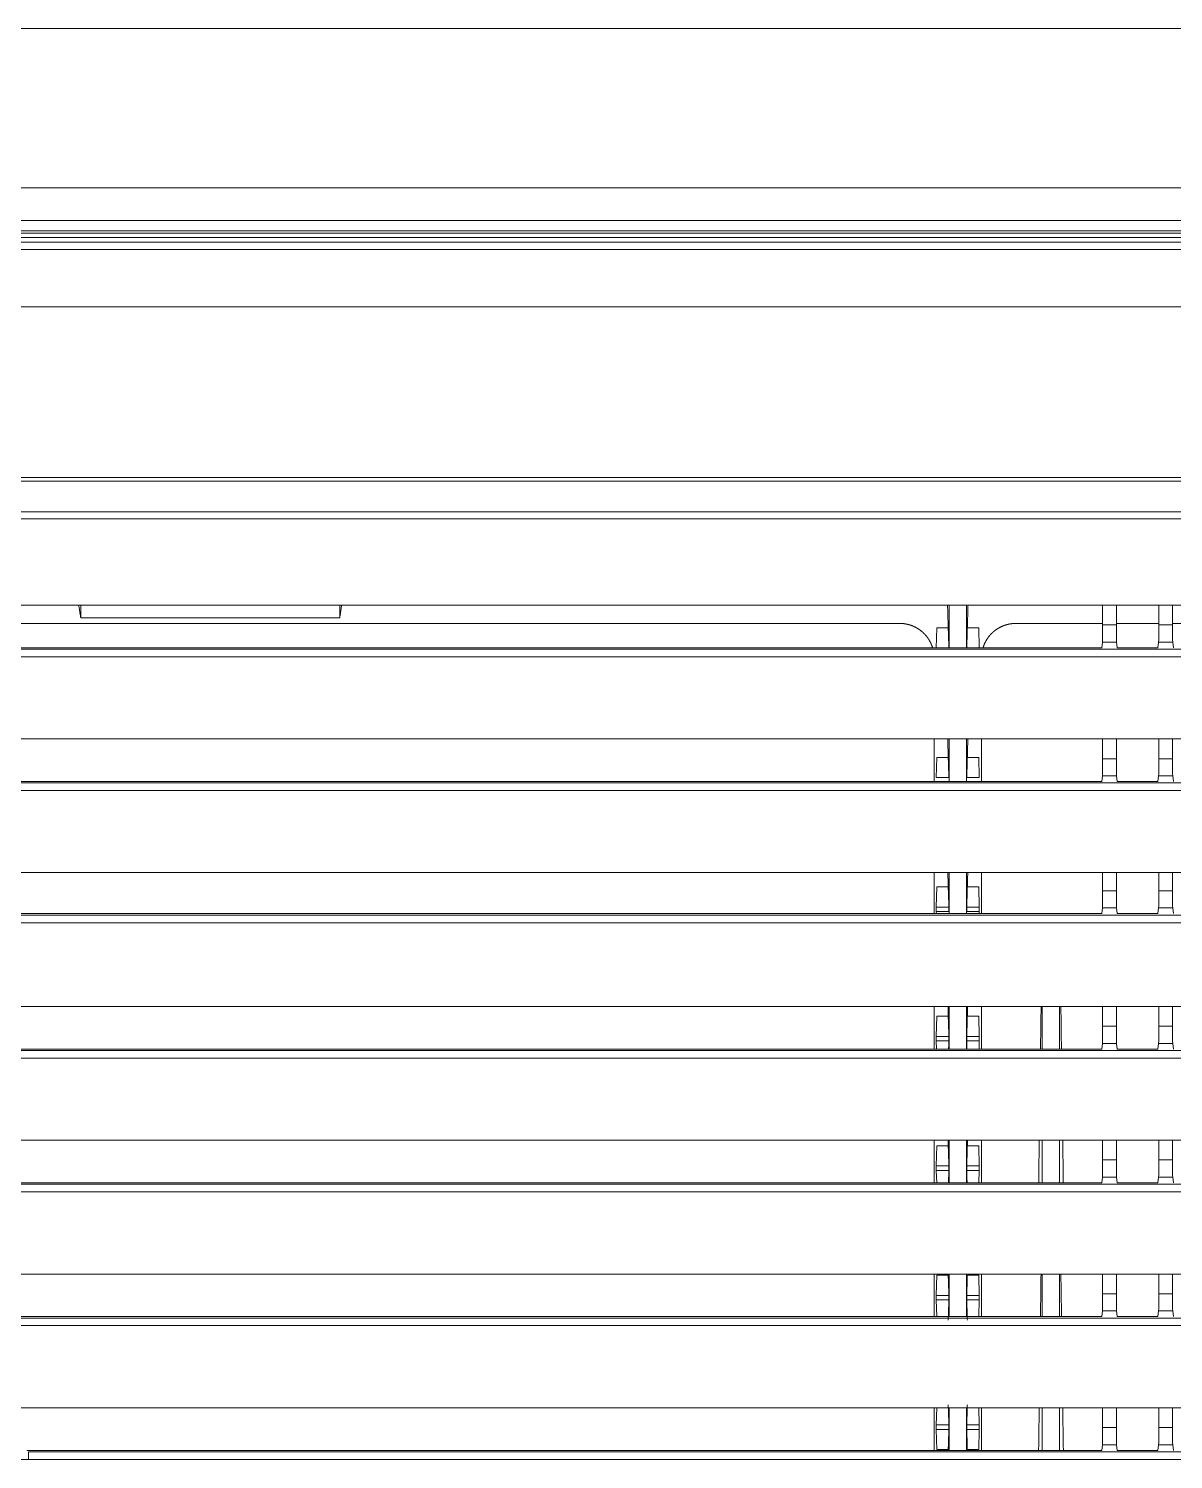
# Model space of a CAD drawing. Header units: inches. Extents: x 3778 to 56227, y -16914 to 35091.
# Drawn here: x 11467.4 to 11600.6, y 17670.8 to 17837.3 of the extents above; entities that cross this region are included whole.
import ezdxf

# ---------------------------------------------------------------- set-up
doc = ezdxf.new("R2010")
doc.units = ezdxf.units.IN
doc.header["$LTSCALE"] = 100
doc.header["$MEASUREMENT"] = 0
doc.layers.add('mark-B', color=2, linetype='Continuous', lineweight=20)
doc.layers.add('RC-LIGHT', color=7, linetype='Continuous')

# ---------------------------------------------------------------- blocks, each defined once
blk = doc.blocks.new('무풍1way 일반')
at = {"layer": 'mark-B'}
for p, q in [((-420.47, -24.85), (0, -24.85)), ((-420.47, -24.85), (0, -24.85)), ((0, -25.36), (-514.56, -25.36)), ((0, -25.36), (-514.56, -25.36)), ((-380.01, -53.26), (380.01, -53.26)), ((380.01, -53.69), (-380.01, -53.69)), ((-379.23, -57.26), (379.23, -57.26)), ((379.23, -58.09), (-379.23, -58.09)), ((-377.46, -68.13), (-234.95, -68.13)), ((-353.82, -68.13), (-353.82, -69.62)), ((-323.69, -69.62), (-323.69, -68.13)), ((-252.8, -68.13), (-252.8, -73.08)), ((-250.8, -73.08), (-250.8, -68.13)), ((-234.95, -70.42), (-234.95, -68.13)), ((-234.95, -68.13), (-233.35, -68.13)), ((-233.35, -68.13), (-233.35, -70.42)), ((-233.35, -68.13), (-228.42, -68.13)), ((-228.42, -70.42), (-228.42, -68.13)), ((-228.42, -68.13), (-226.82, -68.13)), ((-226.82, -70.42), (-226.82, -68.13)), ((-226.82, -68.13), (-109.43, -68.13)), ((-258.56, -70.25), (-417.21, -70.25)), ((-254.23, -70.78), (-254.3, -73.08)), ((-254.23, -70.78), (-252.91, -70.78)), ((-250.69, -70.78), (-249.37, -70.78)), ((-249.3, -73.08), (-249.37, -70.78)), ((-234.95, -70.25), (-245.04, -70.25)), ((-234.95, -70.42), (-233.35, -70.42)), ((-228.42, -70.25), (-233.35, -70.25)), ((-228.42, -70.42), (-226.82, -70.42)), ((-157.79, -70.25), (-226.82, -70.25)), ((-235.05, -73.08), (-376.58, -73.08)), ((-235.05, -73.08), (-234.97, -72.42)), ((-233.33, -72.42), (-234.97, -72.42)), ((-233.33, -72.42), (-233.25, -73.08)), ((-228.52, -73.08), (-233.25, -73.08)), ((-228.52, -73.08), (-228.44, -72.42)), ((-226.8, -72.42), (-228.44, -72.42)), ((-226.72, -73.08), (-226.8, -72.42)), ((-376.39, -73.25), (376.39, -73.25)), ((376.39, -74.13), (-376.39, -74.13)), ((-374.7, -83.69), (-234.95, -83.69)), ((-254.56, -88.65), (-254.56, -83.69)), ((-252.8, -83.69), (-252.8, -88.65)), ((-250.8, -88.65), (-250.8, -83.69)), ((-249.04, -83.69), (-249.04, -88.65)), ((-234.95, -85.99), (-234.95, -83.69)), ((-234.95, -83.69), (-233.35, -83.69)), ((-233.35, -83.69), (-233.35, -85.99)), ((-233.35, -83.69), (-228.42, -83.69)), ((-228.42, -85.99), (-228.42, -83.69)), ((-228.42, -83.69), (-226.82, -83.69)), ((-226.82, -85.99), (-226.82, -83.69)), ((-226.82, -83.69), (-109.43, -83.69)), ((-254.23, -85.84), (-254.3, -88.19)), ((-254.23, -85.84), (-252.91, -85.84)), ((-250.69, -85.84), (-249.37, -85.84)), ((-249.3, -88.19), (-249.37, -85.84)), ((-234.95, -85.99), (-233.35, -85.99)), ((-228.42, -85.99), (-226.82, -85.99)), ((-254.3, -88.19), (-252.84, -88.19)), ((-250.76, -88.19), (-249.3, -88.19)), ((-235.05, -88.65), (-234.97, -87.99)), ((-233.33, -87.99), (-234.97, -87.99)), ((-233.33, -87.99), (-233.25, -88.65)), ((-228.52, -88.65), (-228.44, -87.99)), ((-226.8, -87.99), (-228.44, -87.99)), ((-226.72, -88.65), (-226.8, -87.99)), ((-235.05, -88.65), (-373.83, -88.65)), ((-373.64, -88.81), (373.64, -88.81)), ((373.64, -89.7), (-373.64, -89.7)), ((-228.52, -88.65), (-233.25, -88.65)), ((-371.95, -99.25), (-234.95, -99.25)), ((-254.56, -104.02), (-254.56, -99.26)), ((-252.8, -99.25), (-252.8, -104.02)), ((-250.8, -104.02), (-250.8, -99.25)), ((-249.04, -99.26), (-249.04, -104.02)), ((-234.95, -101.35), (-234.95, -99.25)), ((-234.95, -99.25), (-233.35, -99.25)), ((-233.35, -99.25), (-233.35, -101.35)), ((-233.35, -99.25), (-228.42, -99.25)), ((-228.42, -101.35), (-228.42, -99.25)), ((-228.42, -99.25), (-226.82, -99.25)), ((-226.82, -101.35), (-226.82, -99.25)), ((-226.82, -99.25), (-109.43, -99.25)), ((-254.23, -100.9), (-254.3, -103.25)), ((-254.23, -100.9), (-252.91, -100.9)), ((-250.69, -100.9), (-249.37, -100.9)), ((-249.3, -103.25), (-249.37, -100.9)), ((-234.95, -101.35), (-233.35, -101.35)), ((-228.42, -101.35), (-226.82, -101.35)), ((-235.05, -104.02), (-371.11, -104.02)), ((-370.92, -104.19), (370.92, -104.19)), ((-254.3, -103.25), (-252.84, -103.25)), ((-254.3, -103.77), (-254.29, -104.02)), ((-252.84, -103.77), (-254.3, -103.77)), ((-250.76, -103.25), (-249.3, -103.25)), ((-249.3, -103.77), (-250.76, -103.77)), ((-249.31, -104.02), (-249.3, -103.77)), ((-235.05, -104.02), (-234.97, -103.35)), ((-233.33, -103.35), (-234.97, -103.35)), ((-233.33, -103.35), (-233.25, -104.02)), ((-228.52, -104.02), (-233.25, -104.02)), ((-228.52, -104.02), (-228.44, -103.35)), ((-226.8, -103.35), (-228.44, -103.35)), ((-226.72, -104.02), (-226.8, -103.35)), ((370.92, -105.07), (-370.92, -105.07)), ((-369.2, -114.82), (-234.95, -114.82)), ((-254.56, -119.77), (-254.56, -114.82)), ((-252.8, -114.82), (-252.8, -119.77)), ((-250.8, -119.77), (-250.8, -114.82)), ((-249.04, -114.82), (-249.04, -119.77)), ((-241.97, -119.77), (-241.97, -114.82)), ((-241.97, -119.77), (-241.97, -114.82)), ((-239.96, -114.82), (-239.96, -119.77)), ((-239.96, -114.82), (-239.96, -119.77)), ((-234.95, -117.11), (-234.95, -114.82)), ((-234.95, -114.82), (-233.35, -114.82)), ((-233.35, -114.82), (-233.35, -117.11)), ((-233.35, -114.82), (-228.42, -114.82)), ((-228.42, -117.11), (-228.42, -114.82)), ((-228.42, -114.82), (-226.82, -114.82)), ((-226.82, -117.11), (-226.82, -114.82)), ((-226.82, -114.82), (-109.43, -114.82)), ((-254.23, -115.96), (-254.3, -118.31)), ((-254.23, -115.96), (-252.91, -115.96)), ((-250.69, -115.96), (-249.37, -115.96)), ((-249.3, -118.31), (-249.37, -115.96)), ((-234.95, -117.11), (-233.35, -117.11)), ((-228.42, -117.11), (-226.82, -117.11)), ((-235.05, -119.77), (-368.32, -119.77)), ((-254.3, -118.31), (-252.84, -118.31)), ((-254.3, -118.83), (-254.27, -119.77)), ((-252.84, -118.83), (-254.3, -118.83)), ((-250.76, -118.31), (-249.3, -118.31)), ((-249.3, -118.83), (-250.76, -118.83)), ((-249.33, -119.77), (-249.3, -118.83)), ((-235.05, -119.77), (-234.97, -119.12)), ((-233.33, -119.12), (-234.97, -119.12)), ((-233.33, -119.12), (-233.25, -119.77)), ((-228.52, -119.77), (-233.25, -119.77)), ((-228.52, -119.77), (-228.44, -119.12)), ((-226.8, -119.12), (-228.44, -119.12)), ((-226.72, -119.77), (-226.8, -119.12)), ((-368.14, -119.94), (368.14, -119.94)), ((368.14, -120.82), (-368.14, -120.82)), ((-366.45, -130.38), (-234.95, -130.38)), ((-254.56, -135.34), (-254.56, -130.38)), ((-254.23, -131.02), (-254.3, -133.37)), ((-254.23, -131.02), (-252.91, -131.02)), ((-252.8, -130.38), (-252.8, -135.34)), ((-250.8, -135.34), (-250.8, -130.38)), ((-250.69, -131.02), (-249.37, -131.02)), ((-249.3, -133.37), (-249.37, -131.02)), ((-249.04, -130.38), (-249.04, -135.34)), ((-241.97, -135.34), (-241.97, -130.38)), ((-241.97, -135.34), (-241.97, -130.38)), ((-239.96, -130.38), (-239.96, -135.34)), ((-239.96, -130.38), (-239.96, -135.34)), ((-234.95, -132.68), (-234.95, -130.38)), ((-234.95, -130.38), (-233.35, -130.38)), ((-233.35, -130.38), (-233.35, -132.68)), ((-233.35, -130.38), (-228.42, -130.38)), ((-228.42, -132.68), (-228.42, -130.38)), ((-228.42, -130.38), (-226.82, -130.38)), ((-226.82, -132.68), (-226.82, -130.38)), ((-226.82, -130.38), (-109.43, -130.38)), ((-234.95, -132.68), (-233.35, -132.68)), ((-228.42, -132.68), (-226.82, -132.68)), ((-254.3, -133.37), (-252.84, -133.37)), ((-254.3, -133.89), (-254.25, -135.34)), ((-252.84, -133.89), (-254.3, -133.89)), ((-250.76, -133.37), (-249.3, -133.37)), ((-249.3, -133.89), (-250.76, -133.89)), ((-249.35, -135.34), (-249.3, -133.89)), ((-235.05, -135.34), (-234.97, -134.68)), ((-233.33, -134.68), (-234.97, -134.68)), ((-233.33, -134.68), (-233.25, -135.34)), ((-228.52, -135.34), (-228.44, -134.68)), ((-226.8, -134.68), (-228.44, -134.68)), ((-226.72, -135.34), (-226.8, -134.68)), ((-235.05, -135.34), (-365.57, -135.34)), ((-365.38, -135.5), (365.38, -135.5)), ((365.38, -136.39), (-365.38, -136.39)), ((-228.52, -135.34), (-233.25, -135.34)), ((-363.69, -145.95), (-234.95, -145.95)), ((-254.56, -150.9), (-254.56, -145.95)), ((-254.23, -146.09), (-254.3, -148.43)), ((-254.23, -146.09), (-252.91, -146.09)), ((-252.8, -145.95), (-252.8, -150.9)), ((-250.8, -150.9), (-250.8, -145.95)), ((-250.69, -146.09), (-249.37, -146.09)), ((-249.3, -148.43), (-249.37, -146.09)), ((-249.04, -145.95), (-249.04, -150.9)), ((-241.97, -150.9), (-241.97, -145.95)), ((-241.97, -150.9), (-241.97, -145.95)), ((-239.96, -145.95), (-239.96, -150.9)), ((-239.96, -145.95), (-239.96, -150.9)), ((-234.95, -148.24), (-234.95, -145.95)), ((-234.95, -145.95), (-233.35, -145.95)), ((-233.35, -145.95), (-233.35, -148.24)), ((-233.35, -145.95), (-228.42, -145.95)), ((-228.42, -148.24), (-228.42, -145.95)), ((-228.42, -145.95), (-226.82, -145.95)), ((-226.82, -148.24), (-226.82, -145.95)), ((-226.82, -145.95), (-109.43, -145.95)), ((-254.3, -148.43), (-252.84, -148.43)), ((-254.3, -148.96), (-254.24, -150.9)), ((-252.84, -148.96), (-254.3, -148.96)), ((-250.76, -148.43), (-249.3, -148.43)), ((-249.3, -148.96), (-250.76, -148.96)), ((-249.36, -150.9), (-249.3, -148.96)), ((-234.95, -148.24), (-233.35, -148.24)), ((-228.42, -148.24), (-226.82, -148.24)), ((-235.05, -150.9), (-362.82, -150.9)), ((-362.63, -151.07), (362.63, -151.07)), ((-235.05, -150.9), (-234.97, -150.24)), ((-233.33, -150.24), (-234.97, -150.24)), ((-233.33, -150.24), (-233.25, -150.9)), ((-228.52, -150.9), (-233.25, -150.9)), ((-228.52, -150.9), (-228.44, -150.24)), ((-226.8, -150.24), (-228.44, -150.24)), ((-226.72, -150.9), (-226.8, -150.24)), ((362.63, -151.95), (-362.63, -151.95)), ((-360.94, -161.51), (-234.95, -161.51)), ((-254.56, -166.46), (-254.56, -161.51)), ((-254.24, -161.51), (-254.3, -163.5)), ((-252.8, -161.51), (-252.8, -166.46)), ((-250.8, -166.46), (-250.8, -161.51)), ((-249.3, -163.5), (-249.36, -161.51)), ((-249.04, -161.51), (-249.04, -166.46)), ((-241.97, -166.46), (-241.97, -161.51)), ((-241.97, -166.46), (-241.97, -161.51)), ((-239.96, -161.51), (-239.96, -166.46)), ((-239.96, -161.51), (-239.96, -166.46)), ((-234.95, -163.81), (-234.95, -161.51)), ((-234.95, -161.51), (-233.35, -161.51)), ((-233.35, -161.51), (-233.35, -163.81)), ((-233.35, -161.51), (-228.42, -161.51)), ((-228.42, -163.81), (-228.42, -161.51)), ((-228.42, -161.51), (-226.82, -161.51)), ((-226.82, -163.81), (-226.82, -161.51)), ((-226.82, -161.51), (-109.43, -161.51)), ((-254.3, -163.5), (-252.84, -163.5)), ((-254.3, -164.02), (-254.23, -166.37)), ((-252.84, -164.02), (-254.3, -164.02)), ((-250.76, -163.5), (-249.3, -163.5)), ((-249.3, -164.02), (-250.76, -164.02)), ((-249.37, -166.37), (-249.3, -164.02)), ((-234.95, -163.81), (-233.35, -163.81)), ((-228.42, -163.81), (-226.82, -163.81)), ((-235.05, -166.47), (-360.07, -166.47)), ((-252.91, -166.37), (-254.23, -166.37)), ((-249.37, -166.37), (-250.69, -166.37)), ((-235.05, -166.47), (-234.97, -165.81)), ((-233.33, -165.81), (-234.97, -165.81)), ((-233.33, -165.81), (-233.25, -166.47)), ((-228.52, -166.47), (-233.25, -166.47)), ((-228.52, -166.47), (-228.44, -165.81)), ((-226.8, -165.81), (-228.44, -165.81)), ((-226.72, -166.47), (-226.8, -165.81)), ((-359.88, -166.63), (359.88, -166.63)), ((359.88, -167.52), (-359.88, -167.52))]:
    blk.add_line(p, q, dxfattribs=at)
for centre, start_param, end_param in [((-234.97, -70.42), 0.069815, 1.570796), ((-233.33, -70.42), 4.712389, 6.21337), ((-228.44, -70.42), 0.069815, 1.570796), ((-226.8, -70.42), 4.712389, 6.21337), ((-234.97, -85.99), 0.069815, 1.570796), ((-233.33, -85.99), 4.712389, 6.21337), ((-228.44, -85.99), 0.069815, 1.570796), ((-226.8, -85.99), 4.712389, 6.21337), ((-234.97, -101.35), 0.069813, 1.570796), ((-233.33, -101.35), 4.712389, 6.213372), ((-228.44, -101.35), 0.069813, 1.570796), ((-226.8, -101.35), 4.712389, 6.213372), ((-234.97, -117.11), 0.069815, 1.570796), ((-233.33, -117.11), 4.712389, 6.21337), ((-228.44, -117.11), 0.069815, 1.570796), ((-226.8, -117.11), 4.712389, 6.21337), ((-234.97, -132.68), 0.069815, 1.570796), ((-233.33, -132.68), 4.712389, 6.21337), ((-228.44, -132.68), 0.069815, 1.570796), ((-226.8, -132.68), 4.712389, 6.21337), ((-234.97, -148.24), 0.069815, 1.570796), ((-233.33, -148.24), 4.712389, 6.21337), ((-228.44, -148.24), 0.069815, 1.570796), ((-226.8, -148.24), 4.712389, 6.21337), ((-234.97, -163.81), 0.069815, 1.570796), ((-233.33, -163.81), 4.712389, 6.21337), ((-228.44, -163.81), 0.069815, 1.570796), ((-226.8, -163.81), 4.712389, 6.21337)]:
    blk.add_ellipse(centre, major_axis=(0, -2.01), ratio=0.008727, start_param=start_param, end_param=end_param, dxfattribs=at)
for points, knots in [([(0, -1.05), (-88.28, -1.05), (-176.56, -1.05), (-308.98, -1.05), (-353.11, -1.05), (-419.32, -1.06), (-441.39, -1.06), (-474.5, -1.06), (-491.05, -1.06), (-510.36, -1.06), (-518.64, -1.06), (-522.78, -1.06), (-524.15, -1.06), (-526.91, -1.06), (-528.29, -1.06), (-529.67, -1.07)], [0, 0, 0, 0, 0.5, 0.5, 0.75, 0.75, 0.875, 0.875, 0.9375, 0.96875, 0.984375, 0.984375, 0.992187, 0.992187, 1, 1, 1, 1]), ([(0, -1.05), (-88.28, -1.05), (-176.56, -1.05), (-308.98, -1.05), (-353.11, -1.05), (-419.32, -1.06), (-441.39, -1.06), (-474.5, -1.06), (-491.05, -1.06), (-510.36, -1.06), (-518.64, -1.06), (-522.78, -1.06), (-524.15, -1.06), (-526.91, -1.06), (-528.29, -1.06), (-529.67, -1.07)], [0, 0, 0, 0, 0.5, 0.5, 0.75, 0.75, 0.875, 0.875, 0.9375, 0.96875, 0.984375, 0.984375, 0.992188, 0.992188, 1, 1, 1, 1]), ([(0, -19.59), (-85.67, -19.59), (-192.75, -19.59), (-321.25, -19.59), (-385.5, -19.59), (-449.76, -19.59), (-492.59, -19.59), (-514.01, -19.59)], [0, 0, 0, 0, 0.5, 0.625, 0.75, 0.875, 1, 1, 1, 1]), ([(0, -19.59), (-85.67, -19.59), (-192.75, -19.59), (-321.25, -19.59), (-385.5, -19.59), (-449.76, -19.59), (-492.59, -19.59), (-514.01, -19.59)], [0, 0, 0, 0, 0.5, 0.625, 0.75, 0.875, 1, 1, 1, 1]), ([(-512.29, -23.37), (-490.94, -23.37), (-469.6, -23.37), (-426.91, -23.37), (-405.56, -23.37), (-362.87, -23.37), (-341.53, -23.37), (-298.84, -23.37), (-192.11, -23.37), (-85.38, -23.37), (0, -23.37)], [0, 0, 0, 0, 0.125, 0.125, 0.25, 0.25, 0.375, 0.375, 0.5, 1, 1, 1, 1]), ([(-512.29, -23.37), (-490.94, -23.37), (-469.6, -23.37), (-426.91, -23.37), (-405.56, -23.37), (-362.87, -23.37), (-341.53, -23.37), (-298.84, -23.37), (-192.11, -23.37), (-85.38, -23.37), (0, -23.37)], [0, 0, 0, 0, 0.125, 0.125, 0.25, 0.25, 0.375, 0.375, 0.5, 1, 1, 1, 1]), ([(0, -24.58), (-85.38, -24.58), (-192.1, -24.58), (-320.17, -24.58), (-362.86, -24.58), (-405.55, -24.58), (-426.89, -24.58), (-469.58, -24.58), (-490.93, -24.58), (-512.27, -24.58)], [0, 0, 0, 0, 0.5, 0.625, 0.75, 0.75, 0.875, 0.875, 1, 1, 1, 1]), ([(0, -24.58), (-85.38, -24.58), (-192.1, -24.58), (-320.17, -24.58), (-362.86, -24.58), (-405.55, -24.58), (-426.89, -24.58), (-469.58, -24.58), (-490.93, -24.58), (-512.27, -24.58)], [0, 0, 0, 0, 0.5, 0.625, 0.75, 0.75, 0.875, 0.875, 1, 1, 1, 1]), ([(-511.17, -25.89), (-510.84, -25.89), (-510.51, -25.89), (-510.01, -25.89), (-509.84, -25.89), (-509.51, -25.89), (-508.68, -25.9), (-507.84, -25.9), (-505.85, -25.9), (-504.52, -25.9), (-501.85, -25.9), (-500.52, -25.9), (-497.86, -25.9), (-491.2, -25.89), (-484.55, -25.89), (-473.9, -25.9), (-468.57, -25.9), (-457.92, -25.9), (-452.6, -25.9), (-425.98, -25.9), (-383.38, -25.89), (-319.48, -25.89), (-234.29, -25.9), (-170.39, -25.9), (-85.2, -25.9), (-42.6, -25.9), (0, -25.9)], [0, 0, 0, 0, 0.001953, 0.001953, 0.00293, 0.00293, 0.003906, 0.007812, 0.007812, 0.015625, 0.015625, 0.023437, 0.023437, 0.03125, 0.0625, 0.0625, 0.09375, 0.09375, 0.125, 0.125, 0.25, 0.375, 0.5, 0.75, 0.75, 1, 1, 1, 1]), ([(0, -26.75), (-42.6, -26.75), (-85.19, -26.75), (-170.39, -26.75), (-234.28, -26.75), (-298.18, -26.75), (-340.78, -26.75), (-362.08, -26.75), (-404.67, -26.75), (-425.97, -26.75), (-452.59, -26.75), (-457.92, -26.75), (-468.57, -26.75), (-473.89, -26.75), (-484.54, -26.75), (-491.2, -26.75), (-497.85, -26.75), (-500.52, -26.75), (-501.85, -26.75), (-504.51, -26.75), (-505.84, -26.75), (-507.84, -26.75), (-508.67, -26.75), (-509.5, -26.75), (-509.83, -26.75), (-510, -26.75), (-510.5, -26.75), (-510.83, -26.75), (-511.17, -26.75)], [0, 0, 0, 0, 0.25, 0.25, 0.5, 0.625, 0.625, 0.75, 0.75, 0.875, 0.875, 0.90625, 0.90625, 0.9375, 0.9375, 0.96875, 0.976562, 0.976562, 0.984375, 0.984375, 0.992187, 0.992187, 0.996094, 0.99707, 0.99707, 0.998047, 0.998047, 1, 1, 1, 1]), ([(-508.58, -33.4), (-487.39, -33.4), (-445.01, -33.4), (-381.43, -33.4), (-317.86, -33.4), (-233.1, -33.4), (-127.14, -33.4), (-42.38, -33.4), (0, -33.4)], [0, 0, 0, 0, 0.125, 0.25, 0.375, 0.5, 0.75, 1, 1, 1, 1]), ([(-254.74, -73.08), (-254.74, -73.07), (-254.75, -73.05), (-254.75, -73.03), (-254.76, -73), (-254.77, -72.97), (-254.78, -72.94), (-254.79, -72.91), (-254.8, -72.89), (-254.81, -72.86), (-254.82, -72.83), (-254.83, -72.8), (-254.84, -72.78), (-254.85, -72.75), (-254.87, -72.72), (-254.88, -72.69), (-254.89, -72.67), (-254.9, -72.64), (-254.91, -72.61), (-254.92, -72.59), (-254.94, -72.56), (-254.95, -72.53), (-254.96, -72.51), (-254.97, -72.48), (-254.99, -72.46), (-255, -72.43), (-255.01, -72.4), (-255.03, -72.38), (-255.04, -72.35), (-255.05, -72.33), (-255.07, -72.3), (-255.08, -72.28), (-255.1, -72.25), (-255.11, -72.23), (-255.13, -72.2), (-255.14, -72.18), (-255.16, -72.15), (-255.17, -72.13), (-255.19, -72.1), (-255.2, -72.08), (-255.22, -72.06), (-255.23, -72.03), (-255.25, -72.01), (-255.26, -71.98), (-255.28, -71.96), (-255.3, -71.94), (-255.31, -71.91), (-255.33, -71.89), (-255.35, -71.87), (-255.36, -71.85), (-255.38, -71.82), (-255.4, -71.8), (-255.42, -71.78), (-255.43, -71.76), (-255.45, -71.73), (-255.47, -71.71), (-255.49, -71.69), (-255.51, -71.67), (-255.52, -71.65), (-255.54, -71.63), (-255.56, -71.61), (-255.58, -71.58), (-255.6, -71.56), (-255.62, -71.54), (-255.64, -71.52), (-255.65, -71.5), (-255.67, -71.48), (-255.69, -71.46), (-255.71, -71.44), (-255.74, -71.42), (-255.77, -71.39), (-255.81, -71.35), (-255.84, -71.32), (-255.88, -71.28), (-255.92, -71.25), (-255.96, -71.21), (-256, -71.18), (-256.04, -71.15), (-256.08, -71.11), (-256.12, -71.08), (-256.16, -71.05), (-256.2, -71.02), (-256.25, -70.99), (-256.29, -70.96), (-256.33, -70.93), (-256.38, -70.9), (-256.42, -70.87), (-256.47, -70.84), (-256.51, -70.82), (-256.56, -70.79), (-256.6, -70.76), (-256.65, -70.74), (-256.7, -70.71), (-256.75, -70.69), (-256.79, -70.66), (-256.84, -70.64), (-256.89, -70.62), (-256.94, -70.59), (-256.99, -70.57), (-257.04, -70.55), (-257.09, -70.53), (-257.14, -70.51), (-257.19, -70.49), (-257.24, -70.47), (-257.3, -70.46), (-257.35, -70.44), (-257.4, -70.42), (-257.45, -70.41), (-257.51, -70.39), (-257.56, -70.38), (-257.61, -70.37), (-257.67, -70.35), (-257.72, -70.34), (-257.78, -70.33), (-257.83, -70.32), (-257.89, -70.31), (-257.94, -70.3), (-258, -70.29), (-258.05, -70.28), (-258.11, -70.28), (-258.17, -70.27), (-258.22, -70.27), (-258.28, -70.26), (-258.34, -70.26), (-258.39, -70.26), (-258.45, -70.25), (-258.51, -70.25), (-258.54, -70.25), (-258.56, -70.25)], [0, 0, 0, 0, 0.004068, 0.009916, 0.015757, 0.021592, 0.027421, 0.033244, 0.039061, 0.044872, 0.050677, 0.056476, 0.062268, 0.068055, 0.073836, 0.07961, 0.085379, 0.091141, 0.096898, 0.102648, 0.108393, 0.114131, 0.119864, 0.12559, 0.13131, 0.137025, 0.142733, 0.148436, 0.154132, 0.159822, 0.165507, 0.171185, 0.176858, 0.182524, 0.188185, 0.193839, 0.199488, 0.20513, 0.210767, 0.216398, 0.222023, 0.227642, 0.233255, 0.238862, 0.244463, 0.250058, 0.255647, 0.26123, 0.266808, 0.272379, 0.277945, 0.283504, 0.289058, 0.294606, 0.300148, 0.305684, 0.311215, 0.316739, 0.322258, 0.32777, 0.333277, 0.338778, 0.344273, 0.349762, 0.355246, 0.360723, 0.366195, 0.371661, 0.377121, 0.382575, 0.392642, 0.402728, 0.412834, 0.42296, 0.433106, 0.443272, 0.453458, 0.463663, 0.473889, 0.484135, 0.494401, 0.504687, 0.514993, 0.525319, 0.535666, 0.546033, 0.556419, 0.566827, 0.577254, 0.587702, 0.59817, 0.608658, 0.619167, 0.629696, 0.640246, 0.650816, 0.661407, 0.672018, 0.68265, 0.693302, 0.703975, 0.714668, 0.725382, 0.736117, 0.746872, 0.757648, 0.768445, 0.779262, 0.7901, 0.800959, 0.811839, 0.82274, 0.833661, 0.844603, 0.855567, 0.866551, 0.877556, 0.888582, 0.899629, 0.910697, 0.921786, 0.932896, 0.944027, 0.95518, 0.966353, 0.977548, 0.988763, 1, 1, 1, 1]), ([(-245.04, -70.25), (-245.05, -70.25), (-245.07, -70.25), (-245.1, -70.25), (-245.13, -70.25), (-245.16, -70.25), (-245.19, -70.26), (-245.22, -70.26), (-245.25, -70.26), (-245.29, -70.26), (-245.32, -70.26), (-245.35, -70.26), (-245.38, -70.27), (-245.41, -70.27), (-245.44, -70.27), (-245.47, -70.28), (-245.5, -70.28), (-245.53, -70.28), (-245.56, -70.29), (-245.59, -70.29), (-245.62, -70.29), (-245.65, -70.3), (-245.68, -70.3), (-245.71, -70.31), (-245.74, -70.31), (-245.77, -70.32), (-245.8, -70.32), (-245.83, -70.33), (-245.86, -70.34), (-245.89, -70.34), (-245.92, -70.35), (-245.95, -70.36), (-245.98, -70.36), (-246.01, -70.37), (-246.03, -70.38), (-246.06, -70.39), (-246.09, -70.39), (-246.12, -70.4), (-246.15, -70.41), (-246.18, -70.42), (-246.21, -70.43), (-246.24, -70.43), (-246.26, -70.44), (-246.29, -70.45), (-246.32, -70.46), (-246.35, -70.47), (-246.38, -70.48), (-246.4, -70.49), (-246.43, -70.5), (-246.46, -70.51), (-246.49, -70.52), (-246.52, -70.53), (-246.54, -70.54), (-246.57, -70.56), (-246.6, -70.57), (-246.62, -70.58), (-246.65, -70.59), (-246.68, -70.6), (-246.7, -70.61), (-246.73, -70.63), (-246.76, -70.64), (-246.78, -70.65), (-246.81, -70.66), (-246.84, -70.68), (-246.86, -70.69), (-246.89, -70.7), (-246.91, -70.72), (-246.94, -70.73), (-246.96, -70.74), (-246.99, -70.76), (-247.02, -70.77), (-247.04, -70.79), (-247.07, -70.8), (-247.09, -70.82), (-247.11, -70.83), (-247.14, -70.85), (-247.16, -70.86), (-247.19, -70.88), (-247.21, -70.89), (-247.24, -70.91), (-247.26, -70.92), (-247.28, -70.94), (-247.31, -70.96), (-247.33, -70.97), (-247.35, -70.99), (-247.38, -71), (-247.4, -71.02), (-247.42, -71.04), (-247.45, -71.05), (-247.47, -71.07), (-247.49, -71.09), (-247.51, -71.11), (-247.54, -71.12), (-247.56, -71.14), (-247.58, -71.16), (-247.6, -71.18), (-247.62, -71.2), (-247.64, -71.21), (-247.67, -71.23), (-247.69, -71.25), (-247.71, -71.27), (-247.73, -71.29), (-247.75, -71.31), (-247.77, -71.33), (-247.79, -71.34), (-247.81, -71.36), (-247.83, -71.38), (-247.85, -71.4), (-247.87, -71.43), (-247.91, -71.46), (-247.94, -71.5), (-247.98, -71.53), (-248.01, -71.57), (-248.05, -71.61), (-248.08, -71.65), (-248.11, -71.69), (-248.15, -71.73), (-248.18, -71.77), (-248.21, -71.81), (-248.24, -71.85), (-248.27, -71.89), (-248.3, -71.94), (-248.33, -71.98), (-248.36, -72.02), (-248.39, -72.07), (-248.42, -72.11), (-248.45, -72.16), (-248.48, -72.2), (-248.5, -72.25), (-248.53, -72.29), (-248.56, -72.34), (-248.58, -72.39), (-248.6, -72.44), (-248.63, -72.48), (-248.65, -72.53), (-248.68, -72.58), (-248.7, -72.63), (-248.72, -72.68), (-248.74, -72.73), (-248.76, -72.78), (-248.78, -72.83), (-248.8, -72.88), (-248.82, -72.93), (-248.83, -72.99), (-248.85, -73.03), (-248.86, -73.06), (-248.86, -73.08)], [0, 0, 0, 0, 0.006094, 0.012181, 0.018262, 0.024337, 0.030405, 0.036468, 0.042524, 0.048574, 0.054618, 0.060656, 0.066687, 0.072712, 0.078731, 0.084744, 0.090751, 0.096752, 0.102746, 0.108734, 0.114716, 0.120692, 0.126662, 0.132625, 0.138583, 0.144534, 0.150479, 0.156418, 0.162351, 0.168278, 0.174198, 0.180113, 0.186021, 0.191924, 0.19782, 0.20371, 0.209594, 0.215471, 0.221343, 0.227209, 0.233068, 0.238922, 0.244769, 0.25061, 0.256445, 0.262275, 0.268098, 0.273915, 0.279725, 0.28553, 0.291329, 0.297122, 0.302908, 0.308689, 0.314464, 0.320232, 0.325995, 0.331751, 0.337502, 0.343246, 0.348985, 0.354717, 0.360443, 0.366164, 0.371878, 0.377587, 0.383289, 0.388985, 0.394676, 0.40036, 0.406039, 0.411711, 0.417378, 0.423038, 0.428693, 0.434341, 0.439984, 0.445621, 0.451251, 0.456876, 0.462495, 0.468108, 0.473715, 0.479316, 0.484911, 0.4905, 0.496084, 0.501661, 0.507233, 0.512798, 0.518358, 0.523912, 0.52946, 0.535002, 0.540538, 0.546068, 0.551593, 0.557111, 0.562624, 0.568131, 0.573632, 0.579127, 0.584616, 0.590099, 0.595577, 0.601049, 0.606515, 0.611975, 0.617429, 0.627495, 0.637582, 0.647688, 0.657814, 0.66796, 0.678125, 0.688311, 0.698517, 0.708743, 0.718989, 0.729255, 0.739541, 0.749847, 0.760173, 0.77052, 0.780886, 0.791273, 0.80168, 0.812108, 0.822556, 0.833024, 0.843512, 0.854021, 0.86455, 0.8751, 0.88567, 0.896261, 0.906872, 0.917503, 0.928156, 0.938828, 0.949522, 0.960236, 0.97097, 0.981726, 0.992502, 1, 1, 1, 1]), ([(-254.3, -103.25), (-254.3, -103.25), (-254.3, -103.25), (-254.3, -103.26), (-254.3, -103.26), (-254.3, -103.27), (-254.3, -103.27), (-254.3, -103.28), (-254.3, -103.28), (-254.3, -103.29), (-254.3, -103.29), (-254.3, -103.3), (-254.3, -103.31), (-254.3, -103.31), (-254.3, -103.32), (-254.3, -103.33), (-254.3, -103.33), (-254.3, -103.34), (-254.3, -103.35), (-254.3, -103.35), (-254.3, -103.36), (-254.3, -103.37), (-254.3, -103.37), (-254.3, -103.38), (-254.3, -103.39), (-254.3, -103.39), (-254.3, -103.4), (-254.3, -103.41), (-254.3, -103.42), (-254.3, -103.42), (-254.3, -103.43), (-254.3, -103.44), (-254.3, -103.44), (-254.3, -103.45), (-254.3, -103.46), (-254.3, -103.47), (-254.3, -103.47), (-254.3, -103.48), (-254.3, -103.49), (-254.3, -103.5), (-254.3, -103.5), (-254.3, -103.51), (-254.3, -103.52), (-254.3, -103.54), (-254.3, -103.55), (-254.3, -103.57), (-254.3, -103.58), (-254.3, -103.6), (-254.3, -103.61), (-254.3, -103.62), (-254.3, -103.64), (-254.3, -103.65), (-254.3, -103.67), (-254.3, -103.68), (-254.3, -103.69), (-254.3, -103.71), (-254.3, -103.72), (-254.3, -103.73), (-254.3, -103.74), (-254.3, -103.75), (-254.3, -103.76), (-254.3, -103.77), (-254.3, -103.77)], [0, 0, 0, 0, 0.013747, 0.027429, 0.041048, 0.054602, 0.068093, 0.08152, 0.094883, 0.108181, 0.121416, 0.134587, 0.147694, 0.160737, 0.173716, 0.186631, 0.199482, 0.212269, 0.224992, 0.237651, 0.250246, 0.262777, 0.275245, 0.287648, 0.299987, 0.312263, 0.324474, 0.336622, 0.348705, 0.360725, 0.372681, 0.384572, 0.3964, 0.408164, 0.419864, 0.4315, 0.443072, 0.454581, 0.466025, 0.477405, 0.488722, 0.499974, 0.52253, 0.545343, 0.568414, 0.591742, 0.615327, 0.63917, 0.66327, 0.687627, 0.712242, 0.737115, 0.762244, 0.787632, 0.813276, 0.839179, 0.865338, 0.891756, 0.91843, 0.945363, 0.972553, 1, 1, 1, 1]), ([(-249.3, -103.77), (-249.3, -103.77), (-249.3, -103.77), (-249.3, -103.76), (-249.3, -103.76), (-249.3, -103.75), (-249.3, -103.75), (-249.3, -103.74), (-249.3, -103.74), (-249.3, -103.73), (-249.3, -103.72), (-249.3, -103.72), (-249.3, -103.71), (-249.3, -103.71), (-249.3, -103.7), (-249.3, -103.69), (-249.3, -103.69), (-249.3, -103.68), (-249.3, -103.67), (-249.3, -103.67), (-249.3, -103.66), (-249.3, -103.65), (-249.3, -103.65), (-249.3, -103.64), (-249.3, -103.63), (-249.3, -103.62), (-249.3, -103.62), (-249.3, -103.61), (-249.3, -103.6), (-249.3, -103.6), (-249.3, -103.59), (-249.3, -103.58), (-249.3, -103.57), (-249.3, -103.57), (-249.3, -103.56), (-249.3, -103.55), (-249.3, -103.55), (-249.3, -103.54), (-249.3, -103.53), (-249.3, -103.52), (-249.3, -103.52), (-249.3, -103.51), (-249.3, -103.5), (-249.3, -103.48), (-249.3, -103.47), (-249.3, -103.45), (-249.3, -103.44), (-249.3, -103.42), (-249.3, -103.41), (-249.3, -103.39), (-249.3, -103.38), (-249.3, -103.37), (-249.3, -103.35), (-249.3, -103.34), (-249.3, -103.33), (-249.3, -103.31), (-249.3, -103.3), (-249.3, -103.29), (-249.3, -103.28), (-249.3, -103.27), (-249.3, -103.26), (-249.3, -103.25), (-249.3, -103.25)], [0, 0, 0, 0, 0.013748, 0.027432, 0.041052, 0.054607, 0.068099, 0.081527, 0.09489, 0.10819, 0.121425, 0.134597, 0.147704, 0.160748, 0.173727, 0.186643, 0.199494, 0.212281, 0.225005, 0.237664, 0.250259, 0.262791, 0.275258, 0.287661, 0.3, 0.312275, 0.324487, 0.336634, 0.348717, 0.360736, 0.372691, 0.384582, 0.39641, 0.408173, 0.419872, 0.431507, 0.443078, 0.454585, 0.466029, 0.477408, 0.488723, 0.499974, 0.522542, 0.545365, 0.568445, 0.591781, 0.615372, 0.639221, 0.663325, 0.687685, 0.712302, 0.737175, 0.762304, 0.78769, 0.813331, 0.839229, 0.865384, 0.891794, 0.918461, 0.945384, 0.972564, 1, 1, 1, 1]), ([(-254.3, -118.31), (-254.3, -118.31), (-254.3, -118.31), (-254.3, -118.32), (-254.3, -118.32), (-254.3, -118.33), (-254.3, -118.33), (-254.3, -118.34), (-254.3, -118.35), (-254.3, -118.35), (-254.3, -118.36), (-254.3, -118.36), (-254.3, -118.37), (-254.3, -118.37), (-254.3, -118.38), (-254.3, -118.39), (-254.3, -118.39), (-254.3, -118.4), (-254.3, -118.41), (-254.3, -118.41), (-254.3, -118.42), (-254.3, -118.43), (-254.3, -118.43), (-254.3, -118.44), (-254.3, -118.45), (-254.3, -118.46), (-254.3, -118.46), (-254.3, -118.47), (-254.3, -118.48), (-254.3, -118.48), (-254.3, -118.49), (-254.3, -118.5), (-254.3, -118.51), (-254.3, -118.51), (-254.3, -118.52), (-254.3, -118.53), (-254.3, -118.54), (-254.3, -118.54), (-254.3, -118.55), (-254.3, -118.56), (-254.3, -118.56), (-254.3, -118.57), (-254.3, -118.59), (-254.3, -118.6), (-254.3, -118.61), (-254.3, -118.63), (-254.3, -118.64), (-254.3, -118.66), (-254.3, -118.67), (-254.3, -118.69), (-254.3, -118.7), (-254.3, -118.71), (-254.3, -118.73), (-254.3, -118.74), (-254.3, -118.76), (-254.3, -118.77), (-254.3, -118.78), (-254.3, -118.79), (-254.3, -118.8), (-254.3, -118.81), (-254.3, -118.82), (-254.3, -118.83), (-254.3, -118.83)], [0, 0, 0, 0, 0.013747, 0.027429, 0.041048, 0.054602, 0.068093, 0.08152, 0.094883, 0.108181, 0.121416, 0.134587, 0.147694, 0.160737, 0.173716, 0.186631, 0.199482, 0.212269, 0.224992, 0.237651, 0.250246, 0.262777, 0.275245, 0.287648, 0.299987, 0.312263, 0.324474, 0.336622, 0.348705, 0.360725, 0.372681, 0.384573, 0.3964, 0.408164, 0.419864, 0.4315, 0.443072, 0.454581, 0.466025, 0.477405, 0.488722, 0.499974, 0.52253, 0.545343, 0.568414, 0.591742, 0.615327, 0.63917, 0.66327, 0.687627, 0.712242, 0.737115, 0.762244, 0.787632, 0.813276, 0.839179, 0.865338, 0.891756, 0.91843, 0.945363, 0.972553, 1, 1, 1, 1]), ([(-249.3, -118.83), (-249.3, -118.83), (-249.3, -118.83), (-249.3, -118.82), (-249.3, -118.82), (-249.3, -118.81), (-249.3, -118.81), (-249.3, -118.8), (-249.3, -118.8), (-249.3, -118.79), (-249.3, -118.79), (-249.3, -118.78), (-249.3, -118.77), (-249.3, -118.77), (-249.3, -118.76), (-249.3, -118.76), (-249.3, -118.75), (-249.3, -118.74), (-249.3, -118.74), (-249.3, -118.73), (-249.3, -118.72), (-249.3, -118.71), (-249.3, -118.71), (-249.3, -118.7), (-249.3, -118.69), (-249.3, -118.69), (-249.3, -118.68), (-249.3, -118.67), (-249.3, -118.67), (-249.3, -118.66), (-249.3, -118.65), (-249.3, -118.64), (-249.3, -118.64), (-249.3, -118.63), (-249.3, -118.62), (-249.3, -118.61), (-249.3, -118.61), (-249.3, -118.6), (-249.3, -118.59), (-249.3, -118.59), (-249.3, -118.58), (-249.3, -118.57), (-249.3, -118.56), (-249.3, -118.54), (-249.3, -118.53), (-249.3, -118.51), (-249.3, -118.5), (-249.3, -118.48), (-249.3, -118.47), (-249.3, -118.46), (-249.3, -118.44), (-249.3, -118.43), (-249.3, -118.41), (-249.3, -118.4), (-249.3, -118.39), (-249.3, -118.37), (-249.3, -118.36), (-249.3, -118.35), (-249.3, -118.34), (-249.3, -118.33), (-249.3, -118.32), (-249.3, -118.31), (-249.3, -118.31)], [0, 0, 0, 0, 0.013748, 0.027432, 0.041052, 0.054607, 0.068099, 0.081527, 0.09489, 0.10819, 0.121425, 0.134597, 0.147704, 0.160748, 0.173727, 0.186643, 0.199494, 0.212281, 0.225005, 0.237664, 0.250259, 0.262791, 0.275258, 0.287661, 0.3, 0.312275, 0.324487, 0.336634, 0.348717, 0.360736, 0.372691, 0.384582, 0.39641, 0.408173, 0.419872, 0.431507, 0.443078, 0.454585, 0.466029, 0.477408, 0.488723, 0.499974, 0.522542, 0.545365, 0.568445, 0.591781, 0.615372, 0.639221, 0.663325, 0.687685, 0.712302, 0.737175, 0.762304, 0.78769, 0.813331, 0.839229, 0.865384, 0.891794, 0.918461, 0.945384, 0.972564, 1, 1, 1, 1]), ([(-254.3, -133.37), (-254.3, -133.37), (-254.3, -133.38), (-254.3, -133.38), (-254.3, -133.39), (-254.3, -133.39), (-254.3, -133.4), (-254.3, -133.4), (-254.3, -133.41), (-254.3, -133.41), (-254.3, -133.42), (-254.3, -133.42), (-254.3, -133.43), (-254.3, -133.44), (-254.3, -133.44), (-254.3, -133.45), (-254.3, -133.46), (-254.3, -133.46), (-254.3, -133.47), (-254.3, -133.48), (-254.3, -133.48), (-254.3, -133.49), (-254.3, -133.5), (-254.3, -133.5), (-254.3, -133.51), (-254.3, -133.52), (-254.3, -133.52), (-254.3, -133.53), (-254.3, -133.54), (-254.3, -133.55), (-254.3, -133.55), (-254.3, -133.56), (-254.3, -133.57), (-254.3, -133.58), (-254.3, -133.58), (-254.3, -133.59), (-254.3, -133.6), (-254.3, -133.6), (-254.3, -133.61), (-254.3, -133.62), (-254.3, -133.63), (-254.3, -133.64), (-254.3, -133.65), (-254.3, -133.66), (-254.3, -133.68), (-254.3, -133.69), (-254.3, -133.71), (-254.3, -133.72), (-254.3, -133.73), (-254.3, -133.75), (-254.3, -133.76), (-254.3, -133.78), (-254.3, -133.79), (-254.3, -133.8), (-254.3, -133.82), (-254.3, -133.83), (-254.3, -133.84), (-254.3, -133.85), (-254.3, -133.86), (-254.3, -133.88), (-254.3, -133.89), (-254.3, -133.89), (-254.3, -133.89)], [0, 0, 0, 0, 0.013747, 0.027429, 0.041048, 0.054602, 0.068093, 0.08152, 0.094883, 0.108181, 0.121416, 0.134587, 0.147694, 0.160737, 0.173716, 0.186631, 0.199482, 0.212269, 0.224992, 0.237651, 0.250246, 0.262777, 0.275245, 0.287648, 0.299987, 0.312263, 0.324474, 0.336622, 0.348705, 0.360725, 0.372681, 0.384572, 0.3964, 0.408164, 0.419864, 0.4315, 0.443072, 0.454581, 0.466025, 0.477405, 0.488722, 0.499974, 0.52253, 0.545343, 0.568414, 0.591742, 0.615327, 0.63917, 0.66327, 0.687627, 0.712242, 0.737115, 0.762244, 0.787632, 0.813276, 0.839179, 0.865338, 0.891756, 0.91843, 0.945363, 0.972553, 1, 1, 1, 1]), ([(-249.3, -133.89), (-249.3, -133.89), (-249.3, -133.89), (-249.3, -133.89), (-249.3, -133.88), (-249.3, -133.88), (-249.3, -133.87), (-249.3, -133.86), (-249.3, -133.86), (-249.3, -133.85), (-249.3, -133.85), (-249.3, -133.84), (-249.3, -133.84), (-249.3, -133.83), (-249.3, -133.82), (-249.3, -133.82), (-249.3, -133.81), (-249.3, -133.8), (-249.3, -133.8), (-249.3, -133.79), (-249.3, -133.78), (-249.3, -133.78), (-249.3, -133.77), (-249.3, -133.76), (-249.3, -133.76), (-249.3, -133.75), (-249.3, -133.74), (-249.3, -133.73), (-249.3, -133.73), (-249.3, -133.72), (-249.3, -133.71), (-249.3, -133.71), (-249.3, -133.7), (-249.3, -133.69), (-249.3, -133.68), (-249.3, -133.68), (-249.3, -133.67), (-249.3, -133.66), (-249.3, -133.65), (-249.3, -133.65), (-249.3, -133.64), (-249.3, -133.63), (-249.3, -133.62), (-249.3, -133.6), (-249.3, -133.59), (-249.3, -133.58), (-249.3, -133.56), (-249.3, -133.55), (-249.3, -133.53), (-249.3, -133.52), (-249.3, -133.5), (-249.3, -133.49), (-249.3, -133.48), (-249.3, -133.46), (-249.3, -133.45), (-249.3, -133.44), (-249.3, -133.42), (-249.3, -133.41), (-249.3, -133.4), (-249.3, -133.39), (-249.3, -133.38), (-249.3, -133.38), (-249.3, -133.37)], [0, 0, 0, 0, 0.013748, 0.027432, 0.041052, 0.054607, 0.068099, 0.081527, 0.09489, 0.10819, 0.121425, 0.134597, 0.147704, 0.160748, 0.173727, 0.186643, 0.199494, 0.212281, 0.225005, 0.237664, 0.250259, 0.262791, 0.275258, 0.287661, 0.3, 0.312275, 0.324487, 0.336634, 0.348717, 0.360736, 0.372691, 0.384582, 0.39641, 0.408173, 0.419872, 0.431507, 0.443078, 0.454585, 0.466029, 0.477408, 0.488723, 0.499974, 0.522542, 0.545365, 0.568445, 0.591781, 0.615372, 0.639221, 0.663325, 0.687685, 0.712302, 0.737175, 0.762304, 0.78769, 0.813331, 0.839229, 0.865384, 0.891794, 0.918461, 0.945384, 0.972564, 1, 1, 1, 1]), ([(-254.3, -148.43), (-254.3, -148.44), (-254.3, -148.44), (-254.3, -148.44), (-254.3, -148.45), (-254.3, -148.45), (-254.3, -148.46), (-254.3, -148.46), (-254.3, -148.47), (-254.3, -148.47), (-254.3, -148.48), (-254.3, -148.49), (-254.3, -148.49), (-254.3, -148.5), (-254.3, -148.5), (-254.3, -148.51), (-254.3, -148.52), (-254.3, -148.52), (-254.3, -148.53), (-254.3, -148.54), (-254.3, -148.54), (-254.3, -148.55), (-254.3, -148.56), (-254.3, -148.57), (-254.3, -148.57), (-254.3, -148.58), (-254.3, -148.59), (-254.3, -148.59), (-254.3, -148.6), (-254.3, -148.61), (-254.3, -148.62), (-254.3, -148.62), (-254.3, -148.63), (-254.3, -148.64), (-254.3, -148.64), (-254.3, -148.65), (-254.3, -148.66), (-254.3, -148.67), (-254.3, -148.67), (-254.3, -148.68), (-254.3, -148.69), (-254.3, -148.7), (-254.3, -148.71), (-254.3, -148.72), (-254.3, -148.74), (-254.3, -148.75), (-254.3, -148.77), (-254.3, -148.78), (-254.3, -148.8), (-254.3, -148.81), (-254.3, -148.82), (-254.3, -148.84), (-254.3, -148.85), (-254.3, -148.87), (-254.3, -148.88), (-254.3, -148.89), (-254.3, -148.9), (-254.3, -148.92), (-254.3, -148.93), (-254.3, -148.94), (-254.3, -148.95), (-254.3, -148.95), (-254.3, -148.96)], [0, 0, 0, 0, 0.013747, 0.027429, 0.041048, 0.054602, 0.068093, 0.08152, 0.094883, 0.108181, 0.121416, 0.134587, 0.147694, 0.160737, 0.173716, 0.186631, 0.199482, 0.212269, 0.224992, 0.237651, 0.250246, 0.262777, 0.275245, 0.287648, 0.299987, 0.312263, 0.324474, 0.336622, 0.348705, 0.360725, 0.372681, 0.384573, 0.3964, 0.408164, 0.419864, 0.4315, 0.443072, 0.454581, 0.466025, 0.477405, 0.488722, 0.499974, 0.52253, 0.545343, 0.568414, 0.591742, 0.615327, 0.63917, 0.66327, 0.687627, 0.712242, 0.737115, 0.762244, 0.787632, 0.813276, 0.839179, 0.865338, 0.891756, 0.91843, 0.945363, 0.972553, 1, 1, 1, 1]), ([(-249.3, -148.96), (-249.3, -148.95), (-249.3, -148.95), (-249.3, -148.95), (-249.3, -148.94), (-249.3, -148.94), (-249.3, -148.93), (-249.3, -148.93), (-249.3, -148.92), (-249.3, -148.92), (-249.3, -148.91), (-249.3, -148.9), (-249.3, -148.9), (-249.3, -148.89), (-249.3, -148.89), (-249.3, -148.88), (-249.3, -148.87), (-249.3, -148.87), (-249.3, -148.86), (-249.3, -148.85), (-249.3, -148.85), (-249.3, -148.84), (-249.3, -148.83), (-249.3, -148.82), (-249.3, -148.82), (-249.3, -148.81), (-249.3, -148.8), (-249.3, -148.8), (-249.3, -148.79), (-249.3, -148.78), (-249.3, -148.77), (-249.3, -148.77), (-249.3, -148.76), (-249.3, -148.75), (-249.3, -148.75), (-249.3, -148.74), (-249.3, -148.73), (-249.3, -148.72), (-249.3, -148.72), (-249.3, -148.71), (-249.3, -148.7), (-249.3, -148.69), (-249.3, -148.68), (-249.3, -148.67), (-249.3, -148.65), (-249.3, -148.64), (-249.3, -148.62), (-249.3, -148.61), (-249.3, -148.59), (-249.3, -148.58), (-249.3, -148.57), (-249.3, -148.55), (-249.3, -148.54), (-249.3, -148.52), (-249.3, -148.51), (-249.3, -148.5), (-249.3, -148.49), (-249.3, -148.47), (-249.3, -148.46), (-249.3, -148.45), (-249.3, -148.44), (-249.3, -148.44), (-249.3, -148.43)], [0, 0, 0, 0, 0.013748, 0.027432, 0.041052, 0.054607, 0.068099, 0.081527, 0.09489, 0.10819, 0.121425, 0.134597, 0.147704, 0.160748, 0.173727, 0.186643, 0.199494, 0.212281, 0.225005, 0.237664, 0.250259, 0.262791, 0.275258, 0.287661, 0.3, 0.312275, 0.324487, 0.336634, 0.348717, 0.360736, 0.372691, 0.384582, 0.39641, 0.408173, 0.419872, 0.431507, 0.443078, 0.454585, 0.466029, 0.477408, 0.488723, 0.499974, 0.522542, 0.545365, 0.568445, 0.591781, 0.615372, 0.639221, 0.663325, 0.687685, 0.712302, 0.737175, 0.762304, 0.78769, 0.813331, 0.839229, 0.865384, 0.891794, 0.918461, 0.945384, 0.972564, 1, 1, 1, 1]), ([(-254.3, -163.5), (-254.3, -163.5), (-254.3, -163.5), (-254.3, -163.51), (-254.3, -163.51), (-254.3, -163.52), (-254.3, -163.52), (-254.3, -163.53), (-254.3, -163.53), (-254.3, -163.54), (-254.3, -163.54), (-254.3, -163.55), (-254.3, -163.55), (-254.3, -163.56), (-254.3, -163.57), (-254.3, -163.57), (-254.3, -163.58), (-254.3, -163.59), (-254.3, -163.59), (-254.3, -163.6), (-254.3, -163.61), (-254.3, -163.61), (-254.3, -163.62), (-254.3, -163.63), (-254.3, -163.63), (-254.3, -163.64), (-254.3, -163.65), (-254.3, -163.66), (-254.3, -163.66), (-254.3, -163.67), (-254.3, -163.68), (-254.3, -163.68), (-254.3, -163.69), (-254.3, -163.7), (-254.3, -163.71), (-254.3, -163.71), (-254.3, -163.72), (-254.3, -163.73), (-254.3, -163.74), (-254.3, -163.74), (-254.3, -163.75), (-254.3, -163.76), (-254.3, -163.77), (-254.3, -163.79), (-254.3, -163.8), (-254.3, -163.81), (-254.3, -163.83), (-254.3, -163.84), (-254.3, -163.86), (-254.3, -163.87), (-254.3, -163.89), (-254.3, -163.9), (-254.3, -163.91), (-254.3, -163.93), (-254.3, -163.94), (-254.3, -163.95), (-254.3, -163.97), (-254.3, -163.98), (-254.3, -163.99), (-254.3, -164), (-254.3, -164.01), (-254.3, -164.02), (-254.3, -164.02)], [0, 0, 0, 0, 0.013747, 0.027429, 0.041048, 0.054602, 0.068093, 0.08152, 0.094883, 0.108181, 0.121416, 0.134587, 0.147694, 0.160737, 0.173716, 0.186631, 0.199482, 0.212269, 0.224992, 0.237651, 0.250246, 0.262777, 0.275245, 0.287648, 0.299987, 0.312263, 0.324474, 0.336622, 0.348705, 0.360725, 0.372681, 0.384572, 0.3964, 0.408164, 0.419864, 0.4315, 0.443072, 0.454581, 0.466025, 0.477405, 0.488722, 0.499974, 0.52253, 0.545343, 0.568414, 0.591742, 0.615327, 0.63917, 0.66327, 0.687627, 0.712242, 0.737115, 0.762244, 0.787632, 0.813276, 0.839179, 0.865338, 0.891756, 0.91843, 0.945363, 0.972553, 1, 1, 1, 1]), ([(-249.3, -164.02), (-249.3, -164.02), (-249.3, -164.01), (-249.3, -164.01), (-249.3, -164), (-249.3, -164), (-249.3, -163.99), (-249.3, -163.99), (-249.3, -163.98), (-249.3, -163.98), (-249.3, -163.97), (-249.3, -163.97), (-249.3, -163.96), (-249.3, -163.95), (-249.3, -163.95), (-249.3, -163.94), (-249.3, -163.93), (-249.3, -163.93), (-249.3, -163.92), (-249.3, -163.91), (-249.3, -163.91), (-249.3, -163.9), (-249.3, -163.89), (-249.3, -163.89), (-249.3, -163.88), (-249.3, -163.87), (-249.3, -163.87), (-249.3, -163.86), (-249.3, -163.85), (-249.3, -163.84), (-249.3, -163.84), (-249.3, -163.83), (-249.3, -163.82), (-249.3, -163.81), (-249.3, -163.81), (-249.3, -163.8), (-249.3, -163.79), (-249.3, -163.79), (-249.3, -163.78), (-249.3, -163.77), (-249.3, -163.76), (-249.3, -163.75), (-249.3, -163.74), (-249.3, -163.73), (-249.3, -163.71), (-249.3, -163.7), (-249.3, -163.68), (-249.3, -163.67), (-249.3, -163.66), (-249.3, -163.64), (-249.3, -163.63), (-249.3, -163.61), (-249.3, -163.6), (-249.3, -163.59), (-249.3, -163.57), (-249.3, -163.56), (-249.3, -163.55), (-249.3, -163.54), (-249.3, -163.53), (-249.3, -163.51), (-249.3, -163.51), (-249.3, -163.5), (-249.3, -163.5)], [0, 0, 0, 0, 0.013748, 0.027432, 0.041052, 0.054607, 0.068099, 0.081527, 0.09489, 0.10819, 0.121425, 0.134597, 0.147704, 0.160748, 0.173727, 0.186643, 0.199494, 0.212281, 0.225005, 0.237664, 0.250259, 0.262791, 0.275258, 0.287661, 0.3, 0.312275, 0.324487, 0.336634, 0.348717, 0.360736, 0.372691, 0.384582, 0.39641, 0.408173, 0.419872, 0.431507, 0.443078, 0.454585, 0.466029, 0.477408, 0.488723, 0.499974, 0.522542, 0.545365, 0.568445, 0.591781, 0.615372, 0.639221, 0.663325, 0.687685, 0.712302, 0.737175, 0.762304, 0.78769, 0.813331, 0.839229, 0.865384, 0.891794, 0.918461, 0.945384, 0.972564, 1, 1, 1, 1]), ([(-359.88, -167.52), (-360.05, -167.52), (-360.22, -167.52), (-360.56, -167.52), (-361.07, -167.52), (-362.26, -167.52), (-364.64, -167.51), (-366.68, -167.51), (-370.76, -167.51), (-373.48, -167.5), (-381.64, -167.48), (-387.08, -167.47), (-395.23, -167.43), (-397.95, -167.42), (-403.39, -167.39), (-406.11, -167.37), (-411.54, -167.34), (-414.26, -167.32), (-419.7, -167.28), (-422.41, -167.26), (-427.85, -167.21), (-430.57, -167.19), (-436, -167.14), (-438.72, -167.12), (-444.15, -167.08), (-446.87, -167.05), (-452.31, -167.01), (-455.02, -166.99), (-463.18, -166.93), (-468.61, -166.9), (-476.77, -166.87), (-479.49, -166.86), (-484.93, -166.84), (-487.65, -166.84), (-490.37, -166.84)], [0, 0, 0, 0, 0.003906, 0.003906, 0.007813, 0.015625, 0.03125, 0.0625, 0.0625, 0.125, 0.125, 0.25, 0.25, 0.3125, 0.3125, 0.375, 0.375, 0.4375, 0.4375, 0.5, 0.5, 0.5625, 0.5625, 0.625, 0.625, 0.6875, 0.6875, 0.75, 0.75, 0.875, 0.875, 0.9375, 0.9375, 1, 1, 1, 1]), ([(-359.88, -166.63), (-359.88, -166.63), (-359.88, -166.65), (-359.88, -166.68), (-359.88, -166.71), (-359.88, -166.77), (-359.88, -166.8), (-359.88, -166.88), (-359.88, -166.93), (-359.88, -167.02), (-359.88, -167.07), (-359.88, -167.17), (-359.88, -167.22), (-359.88, -167.32), (-359.88, -167.36), (-359.88, -167.45), (-359.88, -167.48), (-359.88, -167.52)], [0, 0, 0, 0, 0.125, 0.125, 0.25, 0.25, 0.375, 0.375, 0.5, 0.5, 0.625, 0.625, 0.75, 0.75, 0.875, 0.875, 1, 1, 1, 1])]:
    blk.add_open_spline(points, degree=3, knots=knots, dxfattribs=at)
for points, degree in [([(-354.05, -68.11), (-353.82, -69.62)], 1), ([(-323.69, -69.62), (-323.47, -68.11)], 1), ([(-252.99, -68.11), (-252.91, -70.78)], 1), ([(-250.69, -70.78), (-250.61, -68.11)], 1), ([(-353.82, -69.62), (-323.69, -69.62)], 1), ([(-252.91, -70.78), (-252.84, -73.12)], 1), ([(-250.76, -73.12), (-250.69, -70.78)], 1), ([(-252.97, -83.69), (-252.91, -85.84)], 1), ([(-250.69, -85.84), (-250.63, -83.69)], 1), ([(-252.91, -85.84), (-252.84, -88.19)], 1), ([(-250.76, -88.19), (-250.69, -85.84)], 1), ([(-252.96, -99.25), (-252.91, -100.9)], 1), ([(-250.69, -100.9), (-250.64, -99.25)], 1), ([(-252.91, -100.9), (-252.84, -103.25)], 1), ([(-250.76, -103.25), (-250.69, -100.9)], 1), ([(-252.84, -103.25), (-252.84, -103.29), (-252.84, -103.43), (-252.84, -103.59), (-252.84, -103.73), (-252.84, -103.77)], 2), ([(-250.76, -103.77), (-250.76, -103.73), (-250.76, -103.59), (-250.76, -103.43), (-250.76, -103.29), (-250.76, -103.25)], 2), ([(-252.94, -114.82), (-252.91, -115.96)], 1), ([(-250.69, -115.96), (-250.66, -114.82)], 1), ([(-242.11, -114.82), (-242.18, -119.77)], 1), ([(-242.11, -114.82), (-242.18, -119.77)], 1), ([(-239.81, -114.82), (-239.79, -116.47), (-239.77, -118.12), (-239.74, -119.77)], 3), ([(-239.81, -114.82), (-239.79, -116.47), (-239.77, -118.12), (-239.74, -119.77)], 3), ([(-252.91, -115.96), (-252.84, -118.31)], 1), ([(-250.76, -118.31), (-250.69, -115.96)], 1), ([(-252.84, -118.83), (-252.87, -119.77)], 1), ([(-252.84, -118.31), (-252.84, -118.35), (-252.84, -118.49), (-252.84, -118.65), (-252.84, -118.79), (-252.84, -118.83)], 2), ([(-250.76, -118.83), (-250.76, -118.79), (-250.76, -118.65), (-250.76, -118.49), (-250.76, -118.35), (-250.76, -118.31)], 2), ([(-250.73, -119.77), (-250.76, -118.83)], 1), ([(-252.93, -130.38), (-252.91, -131.03)], 1), ([(-252.91, -131.03), (-252.84, -133.37)], 1), ([(-250.76, -133.37), (-250.69, -131.03)], 1), ([(-250.69, -131.03), (-250.67, -130.38)], 1), ([(-242.33, -130.38), (-242.39, -135.34)], 1), ([(-242.33, -130.38), (-242.39, -135.34)], 1), ([(-239.6, -130.38), (-239.57, -132.03), (-239.55, -133.69), (-239.53, -135.34)], 3), ([(-239.6, -130.38), (-239.57, -132.03), (-239.55, -133.69), (-239.53, -135.34)], 3), ([(-252.84, -133.89), (-252.88, -135.34)], 1), ([(-252.84, -133.37), (-252.84, -133.41), (-252.84, -133.55), (-252.84, -133.71), (-252.84, -133.85), (-252.84, -133.89)], 2), ([(-250.76, -133.89), (-250.76, -133.85), (-250.76, -133.71), (-250.76, -133.55), (-250.76, -133.41), (-250.76, -133.37)], 2), ([(-250.72, -135.34), (-250.76, -133.89)], 1), ([(-252.91, -146.09), (-252.84, -148.43)], 1), ([(-250.76, -148.43), (-250.69, -146.09)], 1), ([(-242.12, -145.95), (-242.18, -150.9)], 1), ([(-242.12, -145.95), (-242.18, -150.9)], 1), ([(-239.81, -145.95), (-239.78, -147.6), (-239.76, -149.25), (-239.74, -150.9)], 3), ([(-239.81, -145.95), (-239.78, -147.6), (-239.76, -149.25), (-239.74, -150.9)], 3), ([(-252.84, -148.96), (-252.91, -151.3)], 1), ([(-252.84, -148.43), (-252.84, -148.48), (-252.84, -148.61), (-252.84, -148.78), (-252.84, -148.91), (-252.84, -148.96)], 2), ([(-250.76, -148.96), (-250.76, -148.92), (-250.76, -148.78), (-250.76, -148.62), (-250.76, -148.48), (-250.76, -148.43)], 2), ([(-250.69, -151.3), (-250.76, -148.96)], 1), ([(-252.91, -161.15), (-252.84, -163.5)], 1), ([(-250.76, -163.5), (-250.69, -161.15)], 1), ([(-242.33, -161.51), (-242.4, -166.47)], 1), ([(-242.33, -161.51), (-242.4, -166.47)], 1), ([(-239.59, -161.51), (-239.57, -163.16), (-239.54, -164.81), (-239.52, -166.47)], 3), ([(-239.59, -161.51), (-239.57, -163.16), (-239.54, -164.81), (-239.52, -166.47)], 3), ([(-252.84, -164.02), (-252.91, -166.37)], 1), ([(-252.84, -163.5), (-252.84, -163.54), (-252.84, -163.68), (-252.84, -163.84), (-252.84, -163.98), (-252.84, -164.02)], 2), ([(-250.76, -164.02), (-250.76, -163.98), (-250.76, -163.84), (-250.76, -163.68), (-250.76, -163.54), (-250.76, -163.5)], 2), ([(-250.69, -166.37), (-250.76, -164.02)], 1)]:
    blk.add_open_spline(points, degree=degree, dxfattribs=at)

msp = doc.modelspace()

# ---------------------------------------------------------------- block references
at = {"layer": 'RC-LIGHT'}
msp.add_blockref('무풍1way 일반', (11827.31, 17838.34), dxfattribs=at)

doc.saveas('drawing.dxf')
